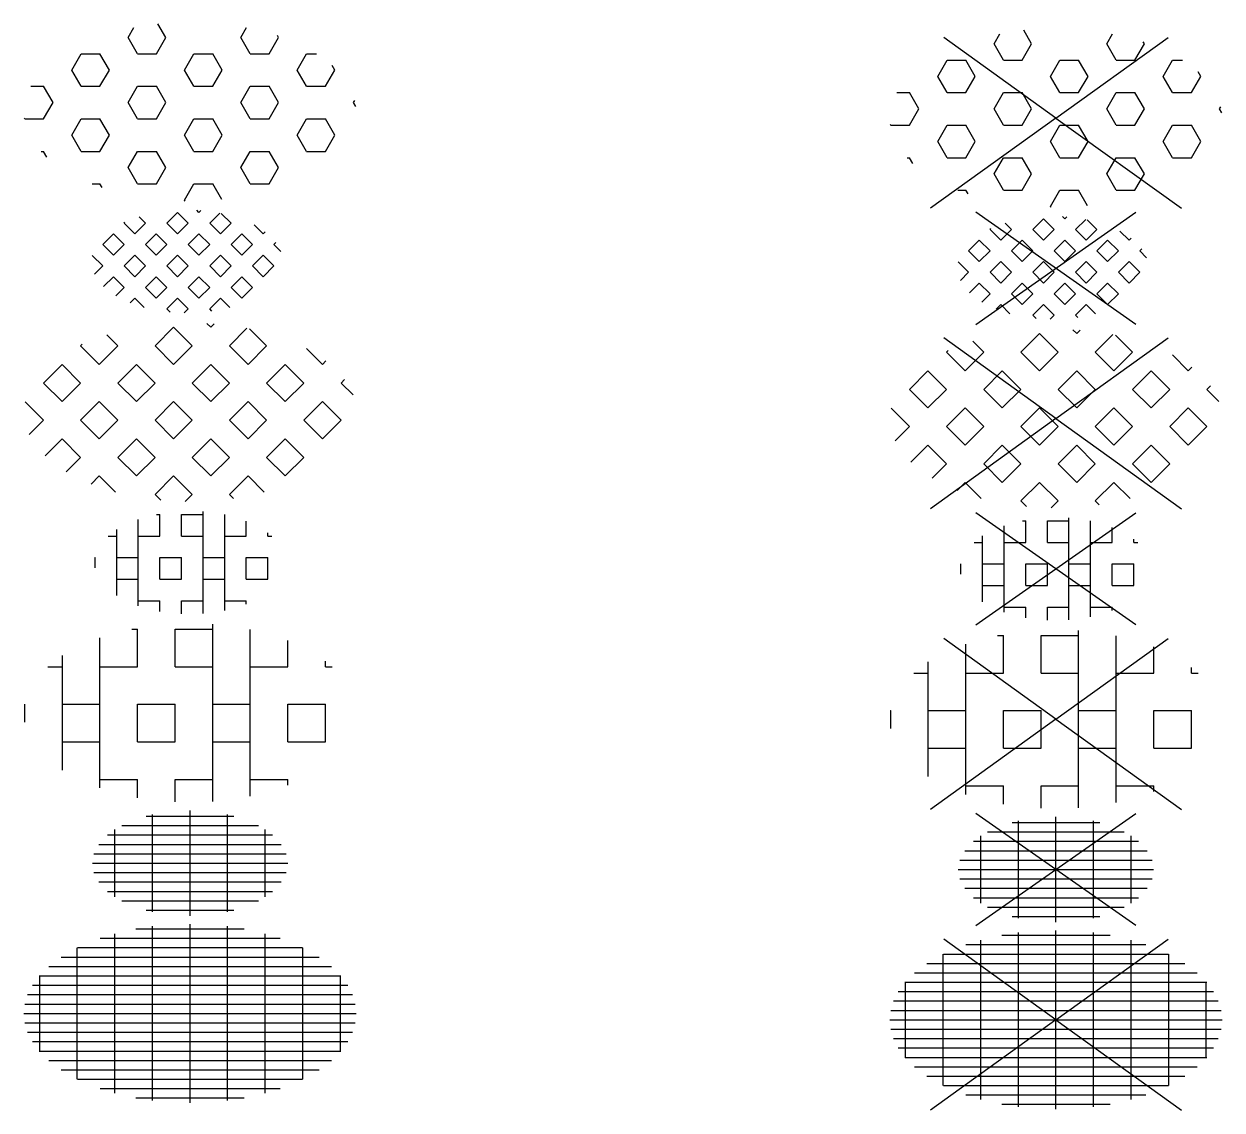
# Model space of a CAD drawing. Header units: metres. Extents: x -1099 to -1052, y 1073 to 2172.
# Drawn here: x -1094.62 to -1054.77, y 1585.29 to 1621.43 of the extents above; entities that cross this region are included whole.
import ezdxf
from ezdxf.enums import TextEntityAlignment as Align

# ---------------------------------------------------------------- set-up
doc = ezdxf.new("R2010")
doc.units = ezdxf.units.M
doc.styles.add('NLCS-ISO', font='NLCS-ISO.ttf')

# ---------------------------------------------------------------- blocks, each defined once
blk = doc.blocks.new('SVH-GEOTEXTIEL-SO')
for p, q in [((-1.801, 2.812), (1.801, 2.812)), ((-1.25, -2.898), (-1.25, 2.898)), ((0, -2.975), (0, 2.975)), ((1.25, -2.898), (1.25, 2.898)), ((-2.995, 2.5), (2.995, 2.5)), ((-2.5, -2.653), (-2.5, 2.653)), ((2.5, -2.653), (2.5, 2.653)), ((-3.75, -2.185), (-3.75, 2.185)), ((-3.745, 2.188), (3.745, 2.188)), ((3.75, -2.185), (3.75, 2.185)), ((-4.29, 1.875), (4.29, 1.875)), ((-5.014, 1.25), (5.014, 1.25)), ((-5, -1.266), (-5, 1.266)), ((-4.702, 1.562), (4.702, 1.562)), ((5, -1.266), (5, 1.266)), ((-5.244, 0.938), (5.244, 0.938)), ((-5.402, 0.625), (5.402, 0.625)), ((-5.525, 0), (5.525, 0)), ((-5.494, 0.312), (5.494, 0.312)), ((-5.494, -0.312), (5.494, -0.312)), ((-5.402, -0.625), (5.402, -0.625)), ((-5.244, -0.938), (5.244, -0.938)), ((-5.014, -1.25), (5.014, -1.25)), ((-4.702, -1.562), (4.702, -1.562)), ((-4.29, -1.875), (4.29, -1.875)), ((-3.745, -2.188), (3.745, -2.188)), ((-2.995, -2.5), (2.995, -2.5)), ((-1.801, -2.812), (1.801, -2.812))]:
    blk.add_line(p, q)
at = {"style": 'NLCS-ISO'}
blk.add_attdef('KLEUR', text='', height=1.8, dxfattribs=at).set_placement((6.525, 0), align=Align.MIDDLE_LEFT)
blk = doc.blocks.new('SVH-GEOTEXTIEL_KL-SO')
for p, q in [((-1.25, -1.615), (-1.25, 1.615)), ((0, -1.75), (0, 1.75)), ((1.25, -1.615), (1.25, 1.615)), ((-2.274, 1.25), (2.274, 1.25)), ((-1.461, 1.562), (1.461, 1.562)), ((-2.743, 0.938), (2.743, 0.938)), ((-2.5, -1.118), (-2.5, 1.118)), ((2.5, -1.118), (2.5, 1.118)), ((-3.035, 0.625), (3.035, 0.625)), ((-3.25, 0), (3.25, 0)), ((-3.197, 0.312), (3.197, 0.312)), ((-3.197, -0.312), (3.197, -0.312)), ((-3.035, -0.625), (3.035, -0.625)), ((-2.743, -0.938), (2.743, -0.938)), ((-2.274, -1.25), (2.274, -1.25)), ((-1.461, -1.562), (1.461, -1.562))]:
    blk.add_line(p, q)
at = {"style": 'NLCS-ISO'}
blk.add_attdef('KLEUR', text='', height=1.8, dxfattribs=at).set_placement((4.25, 0), align=Align.MIDDLE_LEFT)
blk = doc.blocks.new('SVH-GRASBETONSTEEN_01-SO')
for p, q in [((0.754, -2.947), (0.754, 2.947)), ((-2.996, -2.5), (-2.996, 2.5)), ((-1.94, 2.786), (-1.746, 2.786)), ((-1.746, 1.536), (-1.746, 2.786)), ((-0.496, 2.786), (0.754, 2.786)), ((-0.496, 1.536), (-0.496, 2.786)), ((2.004, -2.772), (2.004, 2.772)), ((3.254, 1.536), (3.254, 2.404)), ((-4.246, -1.904), (-4.246, 1.904)), ((4.504, 1.536), (4.504, 1.723)), ((-4.732, 1.536), (-4.246, 1.536)), ((-2.996, 1.536), (-1.746, 1.536)), ((-0.496, 1.536), (0.754, 1.536)), ((2.004, 1.536), (3.254, 1.536)), ((4.504, 1.536), (4.732, 1.536)), ((-5.499, 0.286), (-5.496, 0.286)), ((-5.496, -0.306), (-5.496, 0.286)), ((-4.246, 0.286), (-2.996, 0.286)), ((-1.746, 0.286), (-0.496, 0.286)), ((-1.746, -0.964), (-1.746, 0.286)), ((-0.496, -0.964), (-0.496, 0.286)), ((0.754, 0.286), (2.004, 0.286)), ((3.254, 0.286), (4.504, 0.286)), ((3.254, -0.964), (3.254, 0.286)), ((4.504, -0.964), (4.504, 0.286)), ((-4.246, -0.964), (-2.996, -0.964)), ((-1.746, -0.964), (-0.496, -0.964)), ((0.754, -0.964), (2.004, -0.964)), ((3.254, -0.964), (4.504, -0.964)), ((-2.996, -2.214), (-1.746, -2.214)), ((-1.746, -2.823), (-1.746, -2.214)), ((-0.496, -2.214), (0.754, -2.214)), ((-0.496, -2.963), (-0.496, -2.214)), ((2.004, -2.214), (3.254, -2.214)), ((3.254, -2.404), (3.254, -2.214))]:
    blk.add_line(p, q)
at = {"style": 'NLCS-ISO'}
blk.add_attdef('FORMAAT', text='', height=1.8, dxfattribs=at).set_placement((-6.621, -0.096), align=Align.MIDDLE_RIGHT)
blk.add_attdef('KLEUR', text='', height=1.8, dxfattribs=at).set_placement((6.429, -0.096), align=Align.MIDDLE_LEFT)
at = {"style": 'NLCS-ISO', "flags": 1}
blk.add_attdef('FUNCTIE', text='', height=1.8, dxfattribs=at).set_placement((0, -3.975), align=Align.TOP_CENTER)
blk = doc.blocks.new('SVH-GRASBETONSTEEN_01_KL-SO')
for p, q in [((-1.116, 1.602), (-1.004, 1.602)), ((-1.004, 0.883), (-1.004, 1.602)), ((-0.285, 1.602), (0.434, 1.602)), ((-0.285, 0.883), (-0.285, 1.602)), ((0.434, -1.695), (0.434, 1.695)), ((-1.722, -1.437), (-1.722, 1.437)), ((1.153, -1.594), (1.153, 1.594)), ((1.871, 0.883), (1.871, 1.382)), ((-2.721, 0.883), (-2.441, 0.883)), ((-2.441, -1.095), (-2.441, 1.095)), ((-1.722, 0.883), (-1.004, 0.883)), ((-0.285, 0.883), (0.434, 0.883)), ((1.153, 0.883), (1.871, 0.883)), ((2.59, 0.883), (2.59, 0.991)), ((2.59, 0.883), (2.721, 0.883)), ((-3.162, 0.164), (-3.16, 0.164)), ((-3.16, -0.176), (-3.16, 0.164)), ((-2.441, 0.164), (-1.722, 0.164)), ((-1.004, 0.164), (-0.285, 0.164)), ((-1.004, -0.555), (-1.004, 0.164)), ((-0.285, -0.555), (-0.285, 0.164)), ((0.434, 0.164), (1.153, 0.164)), ((1.871, 0.164), (2.59, 0.164)), ((1.871, -0.555), (1.871, 0.164)), ((2.59, -0.555), (2.59, 0.164)), ((-2.441, -0.555), (-1.722, -0.555)), ((-1.004, -0.555), (-0.285, -0.555)), ((0.434, -0.555), (1.153, -0.555)), ((1.871, -0.555), (2.59, -0.555)), ((-1.722, -1.273), (-1.004, -1.273)), ((-1.004, -1.623), (-1.004, -1.273)), ((-0.285, -1.273), (0.434, -1.273)), ((-0.285, -1.704), (-0.285, -1.273)), ((1.153, -1.273), (1.871, -1.273)), ((1.871, -1.382), (1.871, -1.273))]:
    blk.add_line(p, q)
at = {"style": 'NLCS-ISO'}
blk.add_attdef('FORMAAT', text='', height=1.8, dxfattribs=at).set_placement((-4.25, 0), align=Align.MIDDLE_RIGHT)
blk.add_attdef('KLEUR', text='', height=1.8, dxfattribs=at).set_placement((4.25, 0), align=Align.MIDDLE_LEFT)
at = {"style": 'NLCS-ISO', "flags": 1}
blk.add_attdef('FUNCTIE', text='', height=1.8, dxfattribs=at).set_placement((0, -2.75), align=Align.TOP_CENTER)
blk = doc.blocks.new('SVH-GRASBETONSTEEN_02-SO')
for p, q in [((-1.165, 2.211), (-0.546, 2.829)), ((0.073, 2.211), (-0.546, 2.829)), ((0.691, 2.829), (0.563, 2.958)), ((0.691, 2.829), (0.805, 2.943)), ((1.31, 2.211), (1.894, 2.795)), ((-2.402, 2.211), (-2.767, 2.575)), ((2.548, 2.211), (1.981, 2.777)), ((-3.64, 2.211), (-3.588, 2.262)), ((-3.021, 1.592), (-3.64, 2.211)), ((-3.021, 1.592), (-2.402, 2.211)), ((-0.546, 1.592), (-1.165, 2.211)), ((-0.546, 1.592), (0.073, 2.211)), ((1.929, 1.592), (1.31, 2.211)), ((1.929, 1.592), (2.548, 2.211)), ((4.404, 1.592), (3.875, 2.121)), ((4.404, 1.592), (4.521, 1.71)), ((-4.877, 0.973), (-4.258, 1.592)), ((-3.64, 0.973), (-4.258, 1.592)), ((-2.402, 0.973), (-1.784, 1.592)), ((-1.165, 0.973), (-1.784, 1.592)), ((0.073, 0.973), (0.691, 1.592)), ((1.31, 0.973), (0.691, 1.592)), ((2.548, 0.973), (3.166, 1.592)), ((3.785, 0.973), (3.166, 1.592)), ((-4.258, 0.354), (-4.877, 0.973)), ((-4.258, 0.354), (-3.64, 0.973)), ((-1.784, 0.354), (-2.402, 0.973)), ((-1.784, 0.354), (-1.165, 0.973)), ((0.691, 0.354), (0.073, 0.973)), ((0.691, 0.354), (1.31, 0.973)), ((3.166, 0.354), (2.548, 0.973)), ((3.166, 0.354), (3.785, 0.973)), ((5.022, 0.973), (5.14, 1.091)), ((5.421, 0.575), (5.022, 0.973)), ((-4.877, -0.264), (-5.487, 0.346)), ((-3.64, -0.264), (-3.021, 0.354)), ((-2.402, -0.264), (-3.021, 0.354)), ((-1.165, -0.264), (-0.546, 0.354)), ((0.073, -0.264), (-0.546, 0.354)), ((1.31, -0.264), (1.929, 0.354)), ((2.548, -0.264), (1.929, 0.354)), ((3.785, -0.264), (4.404, 0.354)), ((5.022, -0.264), (4.404, 0.354)), ((-5.352, -0.739), (-4.877, -0.264)), ((-3.021, -0.883), (-3.64, -0.264)), ((-3.021, -0.883), (-2.402, -0.264)), ((-0.546, -0.883), (-1.165, -0.264)), ((-0.546, -0.883), (0.073, -0.264)), ((1.929, -0.883), (1.31, -0.264)), ((1.929, -0.883), (2.548, -0.264)), ((4.404, -0.883), (3.785, -0.264)), ((4.404, -0.883), (5.022, -0.264)), ((-4.825, -1.449), (-4.258, -0.883)), ((-3.64, -1.502), (-4.258, -0.883)), ((-2.402, -1.502), (-1.784, -0.883)), ((-1.165, -1.502), (-1.784, -0.883)), ((0.073, -1.502), (0.691, -0.883)), ((1.31, -1.502), (0.691, -0.883)), ((2.548, -1.502), (3.166, -0.883)), ((3.785, -1.502), (3.166, -0.883)), ((-4.12, -1.982), (-3.64, -1.502)), ((-1.784, -2.12), (-2.402, -1.502)), ((-1.784, -2.12), (-1.165, -1.502)), ((0.691, -2.12), (0.073, -1.502)), ((0.691, -2.12), (1.31, -1.502)), ((3.166, -2.12), (2.548, -1.502)), ((3.166, -2.12), (3.785, -1.502)), ((-3.29, -2.39), (-3.021, -2.12)), ((-2.484, -2.657), (-3.021, -2.12)), ((-1.165, -2.739), (-0.546, -2.12)), ((0.073, -2.739), (-0.546, -2.12)), ((1.31, -2.739), (1.929, -2.12)), ((2.47, -2.661), (1.929, -2.12)), ((-0.976, -2.928), (-1.165, -2.739)), ((-0.16, -2.972), (0.073, -2.739)), ((1.443, -2.872), (1.31, -2.739))]:
    blk.add_line(p, q)
at = {"style": 'NLCS-ISO'}
blk.add_attdef('FORMAAT', text='', height=1.8, dxfattribs=at).set_placement((-6.621, -0.096), align=Align.MIDDLE_RIGHT)
blk.add_attdef('KLEUR', text='', height=1.8, dxfattribs=at).set_placement((6.429, -0.096), align=Align.MIDDLE_LEFT)
at = {"style": 'NLCS-ISO', "flags": 1}
blk.add_attdef('FUNCTIE', text='', height=1.8, dxfattribs=at).set_placement((0, -3.975), align=Align.TOP_CENTER)
blk = doc.blocks.new('SVH-GRASBETONSTEEN_02_KL-SO')
for p, q in [((-0.77, 1.29), (-0.415, 1.646)), ((-0.059, 1.29), (-0.415, 1.646)), ((0.297, 1.646), (0.223, 1.72)), ((0.297, 1.646), (0.362, 1.711)), ((0.653, 1.29), (0.989, 1.626)), ((1.364, 1.29), (1.038, 1.616)), ((-2.193, 1.29), (-2.164, 1.32)), ((-1.838, 0.935), (-2.193, 1.29)), ((-1.838, 0.935), (-1.482, 1.29)), ((-1.482, 1.29), (-1.691, 1.5)), ((-0.415, 0.935), (-0.77, 1.29)), ((-0.415, 0.935), (-0.059, 1.29)), ((1.008, 0.935), (0.653, 1.29)), ((1.008, 0.935), (1.364, 1.29)), ((2.432, 0.935), (2.128, 1.239)), ((-2.905, 0.579), (-2.549, 0.935)), ((-2.193, 0.579), (-2.549, 0.935)), ((-1.482, 0.579), (-1.126, 0.935)), ((-0.77, 0.579), (-1.126, 0.935)), ((-0.059, 0.579), (0.297, 0.935)), ((0.653, 0.579), (0.297, 0.935)), ((1.364, 0.579), (1.72, 0.935)), ((2.076, 0.579), (1.72, 0.935)), ((2.432, 0.935), (2.499, 1.002)), ((-2.549, 0.223), (-2.905, 0.579)), ((-2.549, 0.223), (-2.193, 0.579)), ((-1.126, 0.223), (-1.482, 0.579)), ((-1.126, 0.223), (-0.77, 0.579)), ((0.297, 0.223), (-0.059, 0.579)), ((0.297, 0.223), (0.653, 0.579)), ((1.72, 0.223), (1.364, 0.579)), ((1.72, 0.223), (2.076, 0.579)), ((2.787, 0.579), (2.855, 0.646)), ((3.016, 0.35), (2.787, 0.579)), ((-2.905, -0.133), (-3.256, 0.218)), ((-2.193, -0.133), (-1.838, 0.223)), ((-1.482, -0.133), (-1.838, 0.223)), ((-0.77, -0.133), (-0.415, 0.223)), ((-0.059, -0.133), (-0.415, 0.223)), ((0.653, -0.133), (1.008, 0.223)), ((1.364, -0.133), (1.008, 0.223)), ((2.076, -0.133), (2.432, 0.223)), ((2.787, -0.133), (2.432, 0.223)), ((-3.178, -0.406), (-2.905, -0.133)), ((-1.838, -0.489), (-2.193, -0.133)), ((-1.838, -0.489), (-1.482, -0.133)), ((-0.415, -0.489), (-0.77, -0.133)), ((-0.415, -0.489), (-0.059, -0.133)), ((1.008, -0.489), (0.653, -0.133)), ((1.008, -0.489), (1.364, -0.133)), ((2.432, -0.489), (2.076, -0.133)), ((2.432, -0.489), (2.787, -0.133)), ((-2.875, -0.814), (-2.549, -0.489)), ((-2.193, -0.844), (-2.549, -0.489)), ((-1.482, -0.844), (-1.126, -0.489)), ((-0.77, -0.844), (-1.126, -0.489)), ((-0.059, -0.844), (0.297, -0.489)), ((0.653, -0.844), (0.297, -0.489)), ((1.364, -0.844), (1.72, -0.489)), ((2.076, -0.844), (1.72, -0.489)), ((-2.47, -1.121), (-2.193, -0.844)), ((-1.126, -1.2), (-1.482, -0.844)), ((-1.126, -1.2), (-0.77, -0.844)), ((0.297, -1.2), (-0.059, -0.844)), ((0.297, -1.2), (0.653, -0.844)), ((1.72, -1.2), (1.364, -0.844)), ((1.72, -1.2), (2.076, -0.844)), ((-1.993, -1.355), (-1.838, -1.2)), ((-1.529, -1.509), (-1.838, -1.2)), ((-0.77, -1.556), (-0.415, -1.2)), ((-0.662, -1.665), (-0.77, -1.556)), ((-0.059, -1.556), (-0.415, -1.2)), ((-0.193, -1.69), (-0.059, -1.556)), ((0.653, -1.556), (1.008, -1.2)), ((0.729, -1.632), (0.653, -1.556)), ((1.319, -1.511), (1.008, -1.2))]:
    blk.add_line(p, q)
at = {"style": 'NLCS-ISO'}
blk.add_attdef('FORMAAT', text='', height=1.8, dxfattribs=at).set_placement((-4.309, -0.133), align=Align.MIDDLE_RIGHT)
blk.add_attdef('KLEUR', text='', height=1.8, dxfattribs=at).set_placement((4.191, -0.133), align=Align.MIDDLE_LEFT)
at = {"style": 'NLCS-ISO', "flags": 1}
blk.add_attdef('FUNCTIE', text='', height=1.8, dxfattribs=at).set_placement((-0.059, -2.883), align=Align.TOP_CENTER)
blk = doc.blocks.new('SVH-GRASPLAAT-SO')
for p, q in [((-2.058, 2.469), (-1.867, 2.8)), ((-0.808, 2.469), (-1.068, 2.919)), ((1.692, 2.469), (1.881, 2.797)), ((-1.746, 1.928), (-2.058, 2.469)), ((-1.121, 1.928), (-0.808, 2.469)), ((2.004, 1.928), (1.692, 2.469)), ((2.629, 1.928), (2.942, 2.469)), ((2.942, 2.469), (2.907, 2.53)), ((-3.933, 1.387), (-3.621, 1.928)), ((-3.621, 1.928), (-2.996, 1.928)), ((-2.683, 1.387), (-2.996, 1.928)), ((-1.746, 1.928), (-1.121, 1.928)), ((-0.183, 1.387), (0.129, 1.928)), ((0.129, 1.928), (0.754, 1.928)), ((1.067, 1.387), (0.754, 1.928)), ((2.004, 1.928), (2.629, 1.928)), ((3.567, 1.387), (3.879, 1.928)), ((3.879, 1.928), (4.208, 1.928)), ((-3.621, 0.845), (-3.933, 1.387)), ((-2.996, 0.845), (-2.683, 1.387)), ((0.129, 0.845), (-0.183, 1.387)), ((0.754, 0.845), (1.067, 1.387)), ((3.879, 0.845), (3.567, 1.387)), ((4.504, 0.845), (4.817, 1.387)), ((4.817, 1.387), (4.73, 1.538)), ((-5.297, 0.845), (-4.871, 0.845)), ((-4.558, 0.304), (-4.871, 0.845)), ((-3.621, 0.845), (-2.996, 0.845)), ((-2.058, 0.304), (-1.746, 0.845)), ((-1.746, 0.845), (-1.121, 0.845)), ((-0.808, 0.304), (-1.121, 0.845)), ((0.129, 0.845), (0.754, 0.845)), ((1.692, 0.304), (2.004, 0.845)), ((2.004, 0.845), (2.629, 0.845)), ((2.942, 0.304), (2.629, 0.845)), ((3.879, 0.845), (4.504, 0.845)), ((-4.871, -0.237), (-4.558, 0.304)), ((-1.746, -0.237), (-2.058, 0.304)), ((-1.121, -0.237), (-0.808, 0.304)), ((2.004, -0.237), (1.692, 0.304)), ((2.629, -0.237), (2.942, 0.304)), ((5.442, 0.304), (5.481, 0.373)), ((5.515, 0.177), (5.442, 0.304)), ((-5.496, -0.237), (-5.511, -0.21)), ((-5.496, -0.237), (-4.871, -0.237)), ((-3.933, -0.778), (-3.621, -0.237)), ((-3.621, -0.237), (-2.996, -0.237)), ((-2.683, -0.778), (-2.996, -0.237)), ((-1.746, -0.237), (-1.121, -0.237)), ((-0.183, -0.778), (0.129, -0.237)), ((0.129, -0.237), (0.754, -0.237)), ((1.067, -0.778), (0.754, -0.237)), ((2.004, -0.237), (2.629, -0.237)), ((3.567, -0.778), (3.879, -0.237)), ((3.879, -0.237), (4.504, -0.237)), ((4.817, -0.778), (4.504, -0.237)), ((-3.621, -1.32), (-3.933, -0.778)), ((-2.996, -1.32), (-2.683, -0.778)), ((0.129, -1.32), (-0.183, -0.778)), ((0.754, -1.32), (1.067, -0.778)), ((3.879, -1.32), (3.567, -0.778)), ((4.504, -1.32), (4.817, -0.778)), ((-4.952, -1.32), (-4.871, -1.32)), ((-4.761, -1.509), (-4.871, -1.32)), ((-3.621, -1.32), (-2.996, -1.32)), ((-2.058, -1.861), (-1.746, -1.32)), ((-1.746, -1.32), (-1.121, -1.32)), ((-0.808, -1.861), (-1.121, -1.32)), ((0.129, -1.32), (0.754, -1.32)), ((1.692, -1.861), (2.004, -1.32)), ((2.004, -1.32), (2.629, -1.32)), ((2.942, -1.861), (2.629, -1.32)), ((3.879, -1.32), (4.504, -1.32)), ((-1.746, -2.402), (-2.058, -1.861)), ((-1.121, -2.402), (-0.808, -1.861)), ((2.004, -2.402), (1.692, -1.861)), ((2.629, -2.402), (2.942, -1.861)), ((-3.26, -2.402), (-2.996, -2.402)), ((-2.925, -2.524), (-2.996, -2.402)), ((-1.746, -2.402), (-1.121, -2.402)), ((-0.183, -2.943), (0.129, -2.402)), ((0.129, -2.402), (0.754, -2.402)), ((1.054, -2.921), (0.754, -2.402)), ((2.004, -2.402), (2.629, -2.402)), ((-0.166, -2.974), (-0.183, -2.943))]:
    blk.add_line(p, q)
at = {"style": 'NLCS-ISO'}
blk.add_attdef('FORMAAT', text='', height=1.8, dxfattribs=at).set_placement((-6.621, -0.096), align=Align.MIDDLE_RIGHT)
blk.add_attdef('KLEUR', text='', height=1.8, dxfattribs=at).set_placement((6.429, -0.096), align=Align.MIDDLE_LEFT)
at = {"style": 'NLCS-ISO', "flags": 1}
blk.add_attdef('FUNCTIE', text='', height=1.8, dxfattribs=at).set_placement((0, -3.975), align=Align.TOP_CENTER)
blk = doc.blocks.new('V-SVH-GEOTEXTIEL-SO')
for p, q in [((-1.801, 2.812), (1.801, 2.812)), ((-1.25, -2.898), (-1.25, 2.898)), ((0, -2.975), (0, 2.975)), ((1.25, -2.898), (1.25, 2.898)), ((0, 0), (-3.728, 2.684)), ((-2.995, 2.5), (2.995, 2.5)), ((-2.5, -2.653), (-2.5, 2.653)), ((0, 0), (3.728, 2.684)), ((2.5, -2.653), (2.5, 2.653)), ((-3.75, -2.185), (-3.75, 2.185)), ((-3.745, 2.188), (3.745, 2.188)), ((3.75, -2.185), (3.75, 2.185)), ((-4.29, 1.875), (4.29, 1.875)), ((-5.014, 1.25), (5.014, 1.25)), ((-5, -1.266), (-5, 1.266)), ((-4.702, 1.562), (4.702, 1.562)), ((5, -1.266), (5, 1.266)), ((-5.244, 0.938), (5.244, 0.938)), ((-5.402, 0.625), (5.402, 0.625)), ((-5.525, 0), (5.525, 0)), ((-5.494, 0.312), (5.494, 0.312)), ((0, 0), (-4.172, -3.003)), ((-5.494, -0.312), (5.494, -0.312)), ((0, 0), (4.172, -3.003)), ((-5.402, -0.625), (5.402, -0.625)), ((-5.244, -0.938), (5.244, -0.938)), ((-5.014, -1.25), (5.014, -1.25)), ((-4.702, -1.562), (4.702, -1.562)), ((-4.29, -1.875), (4.29, -1.875)), ((-3.745, -2.188), (3.745, -2.188)), ((-2.995, -2.5), (2.995, -2.5)), ((-1.801, -2.812), (1.801, -2.812))]:
    blk.add_line(p, q)
at = {"style": 'NLCS-ISO'}
blk.add_attdef('KLEUR', text='', height=1.8, dxfattribs=at).set_placement((6.525, 0), align=Align.MIDDLE_LEFT)
blk = doc.blocks.new('V-SVH-GEOTEXTIEL_KL-SO')
for p, q in [((-2.662, -1.864), (2.662, 1.864)), ((2.662, -1.864), (-2.662, 1.864)), ((-1.25, -1.615), (-1.25, 1.615)), ((0, -1.75), (0, 1.75)), ((1.25, -1.615), (1.25, 1.615)), ((-2.274, 1.25), (2.274, 1.25)), ((-1.461, 1.562), (1.461, 1.562)), ((-2.743, 0.938), (2.743, 0.938)), ((-2.5, -1.118), (-2.5, 1.118)), ((2.5, -1.118), (2.5, 1.118)), ((-3.035, 0.625), (3.035, 0.625)), ((-3.25, 0), (3.25, 0)), ((-3.197, 0.312), (3.197, 0.312)), ((-3.197, -0.312), (3.197, -0.312)), ((-3.035, -0.625), (3.035, -0.625)), ((-2.743, -0.938), (2.743, -0.938)), ((-2.274, -1.25), (2.274, -1.25)), ((-1.461, -1.562), (1.461, -1.562))]:
    blk.add_line(p, q)
at = {"style": 'NLCS-ISO'}
blk.add_attdef('KLEUR', text='', height=1.8, dxfattribs=at).set_placement((4.25, 0), align=Align.MIDDLE_LEFT)
blk = doc.blocks.new('V-SVH-GRASBETONSTEEN_01-SO')
for p, q in [((0.754, -2.947), (0.754, 2.947)), ((0, 0), (-3.728, 2.684)), ((-2.996, -2.5), (-2.996, 2.5)), ((-1.94, 2.786), (-1.746, 2.786)), ((-1.746, 1.536), (-1.746, 2.786)), ((-0.496, 2.786), (0.754, 2.786)), ((-0.496, 1.536), (-0.496, 2.786)), ((0, 0), (3.728, 2.684)), ((2.004, -2.772), (2.004, 2.772)), ((3.254, 1.536), (3.254, 2.404)), ((-4.246, -1.904), (-4.246, 1.904)), ((4.504, 1.536), (4.504, 1.723)), ((-4.732, 1.536), (-4.246, 1.536)), ((-2.996, 1.536), (-1.746, 1.536)), ((-0.496, 1.536), (0.754, 1.536)), ((2.004, 1.536), (3.254, 1.536)), ((4.504, 1.536), (4.732, 1.536)), ((-5.499, 0.286), (-5.496, 0.286)), ((-5.496, -0.306), (-5.496, 0.286)), ((-4.246, 0.286), (-2.996, 0.286)), ((0, 0), (-4.172, -3.003)), ((-1.746, 0.286), (-0.496, 0.286)), ((-1.746, -0.964), (-1.746, 0.286)), ((-0.496, -0.964), (-0.496, 0.286)), ((0.754, 0.286), (2.004, 0.286)), ((3.254, 0.286), (4.504, 0.286)), ((3.254, -0.964), (3.254, 0.286)), ((4.504, -0.964), (4.504, 0.286)), ((0, 0), (4.172, -3.003)), ((-4.246, -0.964), (-2.996, -0.964)), ((-1.746, -0.964), (-0.496, -0.964)), ((0.754, -0.964), (2.004, -0.964)), ((3.254, -0.964), (4.504, -0.964)), ((-2.996, -2.214), (-1.746, -2.214)), ((-1.746, -2.823), (-1.746, -2.214)), ((-0.496, -2.214), (0.754, -2.214)), ((-0.496, -2.963), (-0.496, -2.214)), ((2.004, -2.214), (3.254, -2.214)), ((3.254, -2.404), (3.254, -2.214))]:
    blk.add_line(p, q)
at = {"style": 'NLCS-ISO', "flags": 1}
blk.add_attdef('FUNCTIE', text='', height=1.8, dxfattribs=at).set_placement((0, -3.975), align=Align.TOP_CENTER)
blk = doc.blocks.new('V-SVH-GRASBETONSTEEN_01_KL-SO')
for p, q in [((-2.662, -1.864), (2.662, 1.864)), ((2.662, -1.864), (-2.662, 1.864)), ((-1.116, 1.602), (-1.004, 1.602)), ((-1.004, 0.883), (-1.004, 1.602)), ((-0.285, 1.602), (0.434, 1.602)), ((-0.285, 0.883), (-0.285, 1.602)), ((0.434, -1.695), (0.434, 1.695)), ((-1.722, -1.437), (-1.722, 1.437)), ((1.153, -1.594), (1.153, 1.594)), ((1.871, 0.883), (1.871, 1.382)), ((-2.721, 0.883), (-2.441, 0.883)), ((-2.441, -1.095), (-2.441, 1.095)), ((-1.722, 0.883), (-1.004, 0.883)), ((-0.285, 0.883), (0.434, 0.883)), ((1.153, 0.883), (1.871, 0.883)), ((2.59, 0.883), (2.59, 0.991)), ((2.59, 0.883), (2.721, 0.883)), ((-3.162, 0.164), (-3.16, 0.164)), ((-3.16, -0.176), (-3.16, 0.164)), ((-2.441, 0.164), (-1.722, 0.164)), ((-1.004, 0.164), (-0.285, 0.164)), ((-1.004, -0.555), (-1.004, 0.164)), ((-0.285, -0.555), (-0.285, 0.164)), ((0.434, 0.164), (1.153, 0.164)), ((1.871, 0.164), (2.59, 0.164)), ((1.871, -0.555), (1.871, 0.164)), ((2.59, -0.555), (2.59, 0.164)), ((-2.441, -0.555), (-1.722, -0.555)), ((-1.004, -0.555), (-0.285, -0.555)), ((0.434, -0.555), (1.153, -0.555)), ((1.871, -0.555), (2.59, -0.555)), ((-1.722, -1.273), (-1.004, -1.273)), ((-1.004, -1.623), (-1.004, -1.273)), ((-0.285, -1.273), (0.434, -1.273)), ((-0.285, -1.704), (-0.285, -1.273)), ((1.153, -1.273), (1.871, -1.273)), ((1.871, -1.382), (1.871, -1.273))]:
    blk.add_line(p, q)
at = {"style": 'NLCS-ISO'}
blk.add_attdef('FORMAAT', text='', height=1.8, dxfattribs=at).set_placement((-4.25, 0), align=Align.MIDDLE_RIGHT)
blk.add_attdef('KLEUR', text='', height=1.8, dxfattribs=at).set_placement((4.25, 0), align=Align.MIDDLE_LEFT)
at = {"style": 'NLCS-ISO', "flags": 1}
blk.add_attdef('FUNCTIE', text='', height=1.8, dxfattribs=at).set_placement((0, -2.75), align=Align.TOP_CENTER)
blk = doc.blocks.new('V-SVH-GRASBETONSTEEN_02-SO')
for p, q in [((-1.165, 2.211), (-0.546, 2.829)), ((0.073, 2.211), (-0.546, 2.829)), ((0.691, 2.829), (0.563, 2.958)), ((0.691, 2.829), (0.805, 2.943)), ((1.31, 2.211), (1.894, 2.795)), ((0, 0), (-3.728, 2.684)), ((-2.402, 2.211), (-2.767, 2.575)), ((0, 0), (3.728, 2.684)), ((2.548, 2.211), (1.981, 2.777)), ((-3.64, 2.211), (-3.588, 2.262)), ((-3.021, 1.592), (-3.64, 2.211)), ((-3.021, 1.592), (-2.402, 2.211)), ((-0.546, 1.592), (-1.165, 2.211)), ((-0.546, 1.592), (0.073, 2.211)), ((1.929, 1.592), (1.31, 2.211)), ((1.929, 1.592), (2.548, 2.211)), ((4.404, 1.592), (3.875, 2.121)), ((4.404, 1.592), (4.521, 1.71)), ((-4.877, 0.973), (-4.258, 1.592)), ((-3.64, 0.973), (-4.258, 1.592)), ((-2.402, 0.973), (-1.784, 1.592)), ((-1.165, 0.973), (-1.784, 1.592)), ((0.073, 0.973), (0.691, 1.592)), ((1.31, 0.973), (0.691, 1.592)), ((2.548, 0.973), (3.166, 1.592)), ((3.785, 0.973), (3.166, 1.592)), ((-4.258, 0.354), (-4.877, 0.973)), ((-4.258, 0.354), (-3.64, 0.973)), ((-1.784, 0.354), (-2.402, 0.973)), ((-1.784, 0.354), (-1.165, 0.973)), ((0.691, 0.354), (0.073, 0.973)), ((0.691, 0.354), (1.31, 0.973)), ((3.166, 0.354), (2.548, 0.973)), ((3.166, 0.354), (3.785, 0.973)), ((5.022, 0.973), (5.14, 1.091)), ((5.421, 0.575), (5.022, 0.973)), ((-4.877, -0.264), (-5.487, 0.346)), ((0, 0), (-4.172, -3.003)), ((-3.64, -0.264), (-3.021, 0.354)), ((-2.402, -0.264), (-3.021, 0.354)), ((-1.165, -0.264), (-0.546, 0.354)), ((0.073, -0.264), (-0.546, 0.354)), ((1.31, -0.264), (1.929, 0.354)), ((2.548, -0.264), (1.929, 0.354)), ((3.785, -0.264), (4.404, 0.354)), ((5.022, -0.264), (4.404, 0.354)), ((-5.352, -0.739), (-4.877, -0.264)), ((-3.021, -0.883), (-3.64, -0.264)), ((-3.021, -0.883), (-2.402, -0.264)), ((-0.546, -0.883), (-1.165, -0.264)), ((-0.546, -0.883), (0.073, -0.264)), ((0, 0), (4.172, -3.003)), ((1.929, -0.883), (1.31, -0.264)), ((1.929, -0.883), (2.548, -0.264)), ((4.404, -0.883), (3.785, -0.264)), ((4.404, -0.883), (5.022, -0.264)), ((-4.825, -1.449), (-4.258, -0.883)), ((-3.64, -1.502), (-4.258, -0.883)), ((-2.402, -1.502), (-1.784, -0.883)), ((-1.165, -1.502), (-1.784, -0.883)), ((0.073, -1.502), (0.691, -0.883)), ((1.31, -1.502), (0.691, -0.883)), ((2.548, -1.502), (3.166, -0.883)), ((3.785, -1.502), (3.166, -0.883)), ((-4.12, -1.982), (-3.64, -1.502)), ((-1.784, -2.12), (-2.402, -1.502)), ((-1.784, -2.12), (-1.165, -1.502)), ((0.691, -2.12), (0.073, -1.502)), ((0.691, -2.12), (1.31, -1.502)), ((3.166, -2.12), (2.548, -1.502)), ((3.166, -2.12), (3.785, -1.502)), ((-3.29, -2.39), (-3.021, -2.12)), ((-2.484, -2.657), (-3.021, -2.12)), ((-1.165, -2.739), (-0.546, -2.12)), ((0.073, -2.739), (-0.546, -2.12)), ((1.31, -2.739), (1.929, -2.12)), ((2.47, -2.661), (1.929, -2.12)), ((-0.976, -2.928), (-1.165, -2.739)), ((-0.16, -2.972), (0.073, -2.739)), ((1.443, -2.872), (1.31, -2.739))]:
    blk.add_line(p, q)
at = {"style": 'NLCS-ISO', "flags": 1}
blk.add_attdef('FUNCTIE', text='', height=1.8, dxfattribs=at).set_placement((0, -3.975), align=Align.TOP_CENTER)
blk = doc.blocks.new('V-SVH-GRASBETONSTEEN_02_KL-SO')
for p, q in [((-2.662, -1.864), (2.662, 1.864)), ((2.662, -1.864), (-2.662, 1.864)), ((-0.77, 1.29), (-0.415, 1.646)), ((-0.059, 1.29), (-0.415, 1.646)), ((0.297, 1.646), (0.223, 1.72)), ((0.297, 1.646), (0.362, 1.711)), ((0.653, 1.29), (0.989, 1.626)), ((1.364, 1.29), (1.038, 1.616)), ((-2.193, 1.29), (-2.164, 1.32)), ((-1.838, 0.935), (-2.193, 1.29)), ((-1.838, 0.935), (-1.482, 1.29)), ((-1.482, 1.29), (-1.691, 1.5)), ((-0.415, 0.935), (-0.77, 1.29)), ((-0.415, 0.935), (-0.059, 1.29)), ((1.008, 0.935), (0.653, 1.29)), ((1.008, 0.935), (1.364, 1.29)), ((2.432, 0.935), (2.128, 1.239)), ((-2.905, 0.579), (-2.549, 0.935)), ((-2.193, 0.579), (-2.549, 0.935)), ((-1.482, 0.579), (-1.126, 0.935)), ((-0.77, 0.579), (-1.126, 0.935)), ((-0.059, 0.579), (0.297, 0.935)), ((0.653, 0.579), (0.297, 0.935)), ((1.364, 0.579), (1.72, 0.935)), ((2.076, 0.579), (1.72, 0.935)), ((2.432, 0.935), (2.499, 1.002)), ((-2.549, 0.223), (-2.905, 0.579)), ((-2.549, 0.223), (-2.193, 0.579)), ((-1.126, 0.223), (-1.482, 0.579)), ((-1.126, 0.223), (-0.77, 0.579)), ((0.297, 0.223), (-0.059, 0.579)), ((0.297, 0.223), (0.653, 0.579)), ((1.72, 0.223), (1.364, 0.579)), ((1.72, 0.223), (2.076, 0.579)), ((2.787, 0.579), (2.855, 0.646)), ((3.016, 0.35), (2.787, 0.579)), ((-2.905, -0.133), (-3.256, 0.218)), ((-2.193, -0.133), (-1.838, 0.223)), ((-1.482, -0.133), (-1.838, 0.223)), ((-0.77, -0.133), (-0.415, 0.223)), ((-0.059, -0.133), (-0.415, 0.223)), ((0.653, -0.133), (1.008, 0.223)), ((1.364, -0.133), (1.008, 0.223)), ((2.076, -0.133), (2.432, 0.223)), ((2.787, -0.133), (2.432, 0.223)), ((-3.178, -0.406), (-2.905, -0.133)), ((-1.838, -0.489), (-2.193, -0.133)), ((-1.838, -0.489), (-1.482, -0.133)), ((-0.415, -0.489), (-0.77, -0.133)), ((-0.415, -0.489), (-0.059, -0.133)), ((1.008, -0.489), (0.653, -0.133)), ((1.008, -0.489), (1.364, -0.133)), ((2.432, -0.489), (2.076, -0.133)), ((2.432, -0.489), (2.787, -0.133)), ((-2.875, -0.814), (-2.549, -0.489)), ((-2.193, -0.844), (-2.549, -0.489)), ((-1.482, -0.844), (-1.126, -0.489)), ((-0.77, -0.844), (-1.126, -0.489)), ((-0.059, -0.844), (0.297, -0.489)), ((0.653, -0.844), (0.297, -0.489)), ((1.364, -0.844), (1.72, -0.489)), ((2.076, -0.844), (1.72, -0.489)), ((-2.47, -1.121), (-2.193, -0.844)), ((-1.126, -1.2), (-1.482, -0.844)), ((-1.126, -1.2), (-0.77, -0.844)), ((0.297, -1.2), (-0.059, -0.844)), ((0.297, -1.2), (0.653, -0.844)), ((1.72, -1.2), (1.364, -0.844)), ((1.72, -1.2), (2.076, -0.844)), ((-1.993, -1.355), (-1.838, -1.2)), ((-1.529, -1.509), (-1.838, -1.2)), ((-0.77, -1.556), (-0.415, -1.2)), ((-0.662, -1.665), (-0.77, -1.556)), ((-0.059, -1.556), (-0.415, -1.2)), ((-0.193, -1.69), (-0.059, -1.556)), ((0.653, -1.556), (1.008, -1.2)), ((0.729, -1.632), (0.653, -1.556)), ((1.319, -1.511), (1.008, -1.2))]:
    blk.add_line(p, q)
at = {"style": 'NLCS-ISO'}
blk.add_attdef('FORMAAT', text='', height=1.8, dxfattribs=at).set_placement((-4.309, -0.133), align=Align.MIDDLE_RIGHT)
blk.add_attdef('KLEUR', text='', height=1.8, dxfattribs=at).set_placement((4.191, -0.133), align=Align.MIDDLE_LEFT)
at = {"style": 'NLCS-ISO', "flags": 1}
blk.add_attdef('FUNCTIE', text='', height=1.8, dxfattribs=at).set_placement((-0.059, -2.883), align=Align.TOP_CENTER)
blk = doc.blocks.new('V-SVH-GRASPLAAT-SO')
for p, q in [((-2.058, 2.469), (-1.867, 2.8)), ((-0.808, 2.469), (-1.068, 2.919)), ((1.692, 2.469), (1.881, 2.797)), ((0, 0), (-3.728, 2.684)), ((-1.746, 1.928), (-2.058, 2.469)), ((-1.121, 1.928), (-0.808, 2.469)), ((0, 0), (3.728, 2.684)), ((2.004, 1.928), (1.692, 2.469)), ((2.629, 1.928), (2.942, 2.469)), ((2.942, 2.469), (2.907, 2.53)), ((-3.933, 1.387), (-3.621, 1.928)), ((-3.621, 1.928), (-2.996, 1.928)), ((-2.683, 1.387), (-2.996, 1.928)), ((-1.746, 1.928), (-1.121, 1.928)), ((-0.183, 1.387), (0.129, 1.928)), ((0.129, 1.928), (0.754, 1.928)), ((1.067, 1.387), (0.754, 1.928)), ((2.004, 1.928), (2.629, 1.928)), ((3.567, 1.387), (3.879, 1.928)), ((3.879, 1.928), (4.208, 1.928)), ((-3.621, 0.845), (-3.933, 1.387)), ((-2.996, 0.845), (-2.683, 1.387)), ((0.129, 0.845), (-0.183, 1.387)), ((0.754, 0.845), (1.067, 1.387)), ((3.879, 0.845), (3.567, 1.387)), ((4.504, 0.845), (4.817, 1.387)), ((4.817, 1.387), (4.73, 1.538)), ((-5.297, 0.845), (-4.871, 0.845)), ((-4.558, 0.304), (-4.871, 0.845)), ((-3.621, 0.845), (-2.996, 0.845)), ((-2.058, 0.304), (-1.746, 0.845)), ((-1.746, 0.845), (-1.121, 0.845)), ((-0.808, 0.304), (-1.121, 0.845)), ((0.129, 0.845), (0.754, 0.845)), ((1.692, 0.304), (2.004, 0.845)), ((2.004, 0.845), (2.629, 0.845)), ((2.942, 0.304), (2.629, 0.845)), ((3.879, 0.845), (4.504, 0.845)), ((-4.871, -0.237), (-4.558, 0.304)), ((0, 0), (-4.172, -3.003)), ((-1.746, -0.237), (-2.058, 0.304)), ((-1.121, -0.237), (-0.808, 0.304)), ((2.004, -0.237), (1.692, 0.304)), ((2.629, -0.237), (2.942, 0.304)), ((5.442, 0.304), (5.481, 0.373)), ((5.515, 0.177), (5.442, 0.304)), ((-5.496, -0.237), (-5.511, -0.21)), ((-5.496, -0.237), (-4.871, -0.237)), ((-3.933, -0.778), (-3.621, -0.237)), ((-3.621, -0.237), (-2.996, -0.237)), ((-2.683, -0.778), (-2.996, -0.237)), ((-1.746, -0.237), (-1.121, -0.237)), ((-0.183, -0.778), (0.129, -0.237)), ((0, 0), (4.172, -3.003)), ((0.129, -0.237), (0.754, -0.237)), ((1.067, -0.778), (0.754, -0.237)), ((2.004, -0.237), (2.629, -0.237)), ((3.567, -0.778), (3.879, -0.237)), ((3.879, -0.237), (4.504, -0.237)), ((4.817, -0.778), (4.504, -0.237)), ((-3.621, -1.32), (-3.933, -0.778)), ((-2.996, -1.32), (-2.683, -0.778)), ((0.129, -1.32), (-0.183, -0.778)), ((0.754, -1.32), (1.067, -0.778)), ((3.879, -1.32), (3.567, -0.778)), ((4.504, -1.32), (4.817, -0.778)), ((-4.952, -1.32), (-4.871, -1.32)), ((-4.761, -1.509), (-4.871, -1.32)), ((-3.621, -1.32), (-2.996, -1.32)), ((-2.058, -1.861), (-1.746, -1.32)), ((-1.746, -1.32), (-1.121, -1.32)), ((-0.808, -1.861), (-1.121, -1.32)), ((0.129, -1.32), (0.754, -1.32)), ((1.692, -1.861), (2.004, -1.32)), ((2.004, -1.32), (2.629, -1.32)), ((2.942, -1.861), (2.629, -1.32)), ((3.879, -1.32), (4.504, -1.32)), ((-1.746, -2.402), (-2.058, -1.861)), ((-1.121, -2.402), (-0.808, -1.861)), ((2.004, -2.402), (1.692, -1.861)), ((2.629, -2.402), (2.942, -1.861)), ((-3.26, -2.402), (-2.996, -2.402)), ((-2.925, -2.524), (-2.996, -2.402)), ((-1.746, -2.402), (-1.121, -2.402)), ((-0.183, -2.943), (0.129, -2.402)), ((0.129, -2.402), (0.754, -2.402)), ((1.054, -2.921), (0.754, -2.402)), ((2.004, -2.402), (2.629, -2.402)), ((-0.166, -2.974), (-0.183, -2.943))]:
    blk.add_line(p, q)
at = {"style": 'NLCS-ISO', "flags": 1}
blk.add_attdef('FUNCTIE', text='', height=1.8, dxfattribs=at).set_placement((0, -3.975), align=Align.TOP_CENTER)

msp = doc.modelspace()

# ---------------------------------------------------------------- block references
for name, p in [('SVH-GRASPLAAT-SO', (-1089.097, 1618.509)), ('V-SVH-GRASPLAAT-SO', (-1060.292, 1618.298)), ('SVH-GRASBETONSTEEN_02_KL-SO', (-1089.097, 1613.509)), ('V-SVH-GRASBETONSTEEN_02_KL-SO', (-1060.292, 1613.298)), ('SVH-GRASBETONSTEEN_02-SO', (-1089.097, 1608.509)), ('V-SVH-GRASBETONSTEEN_02-SO', (-1060.292, 1608.298)), ('SVH-GRASBETONSTEEN_01_KL-SO', (-1089.097, 1603.509)), ('V-SVH-GRASBETONSTEEN_01_KL-SO', (-1060.292, 1603.298)), ('SVH-GRASBETONSTEEN_01-SO', (-1089.097, 1598.509)), ('V-SVH-GRASBETONSTEEN_01-SO', (-1060.292, 1598.298)), ('SVH-GEOTEXTIEL_KL-SO', (-1089.097, 1593.509)), ('V-SVH-GEOTEXTIEL_KL-SO', (-1060.292, 1593.298)), ('SVH-GEOTEXTIEL-SO', (-1089.097, 1588.509)), ('V-SVH-GEOTEXTIEL-SO', (-1060.292, 1588.298))]:
    msp.add_blockref(name, p)

doc.saveas('drawing.dxf')
